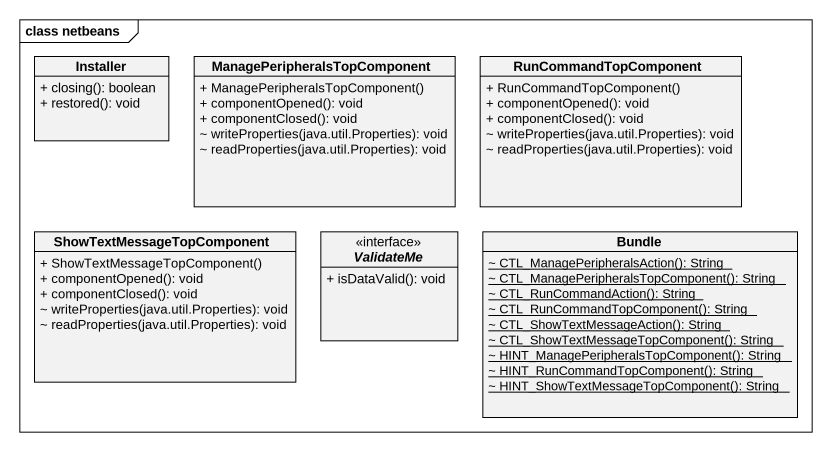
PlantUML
@startuml
mainframe class netbeans
hide circle
hide empty members
skinparam classAttributeIconSize 0
class Installer {
  + closing(): boolean
  + restored(): void
}
class "ManagePeripheralsTopComponent" as ManagePeripheralsTopComponen {
  + ManagePeripheralsTopComponent()
  + componentOpened(): void
  + componentClosed(): void
  ~ writeProperties(java.util.Properties): void
  ~ readProperties(java.util.Properties): void
}
class RunCommandTopComponent {
  + RunCommandTopComponent()
  + componentOpened(): void
  + componentClosed(): void
  ~ writeProperties(java.util.Properties): void
  ~ readProperties(java.util.Properties): void
}
class ShowTextMessageTopComponent {
  + ShowTextMessageTopComponent()
  + componentOpened(): void
  + componentClosed(): void
  ~ writeProperties(java.util.Properties): void
  ~ readProperties(java.util.Properties): void
}
interface ValidateMe <<interface>> {
  + isDataValid(): void
}
class Bundle {
  {static} ~ CTL_ManagePeripheralsAction(): String
  {static} ~ CTL_ManagePeripheralsTopComponent(): String
  {static} ~ CTL_RunCommandAction(): String
  {static} ~ CTL_RunCommandTopComponent(): String
  {static} ~ CTL_ShowTextMessageAction(): String
  {static} ~ CTL_ShowTextMessageTopComponent(): String
  {static} ~ HINT_ManagePeripheralsTopComponent(): String
  {static} ~ HINT_RunCommandTopComponent(): String
  {static} ~ HINT_ShowTextMessageTopComponent(): String
}
@enduml
